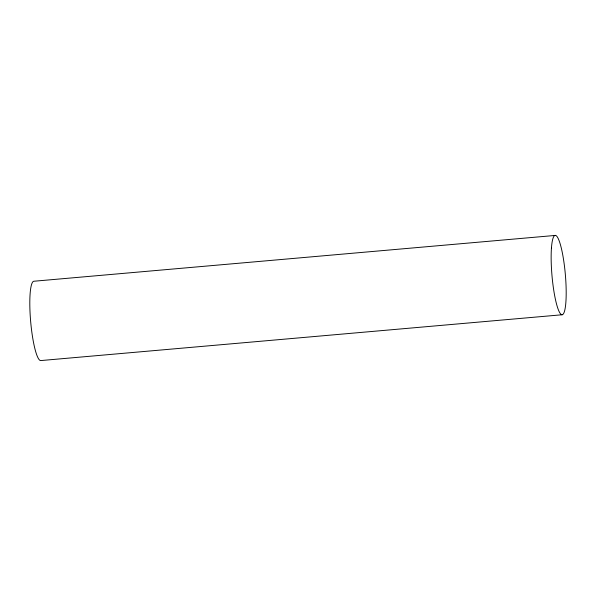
<?xml version="1.0" encoding="UTF-8"?>
<svg xmlns="http://www.w3.org/2000/svg" width="596" height="596" viewBox="0 0 596 596"><rect width="100%" height="100%" fill="white"/><g stroke="black" fill="none" stroke-linecap="round" stroke-linejoin="round"><path stroke-width="0.89" d="M555.092 235.442L33.741 281.252A39.82 6.698 85 0 0 30.709 322.086A39.82 6.698 85 0 0 40.908 360.558L562.259 314.748M551.456 247.891A39.82 6.698 85 0 0 560.426 313.705A39.82 6.698 85 0 0 564.144 263.693A39.82 6.698 85 0 0 551.456 247.891"/></g></svg>
